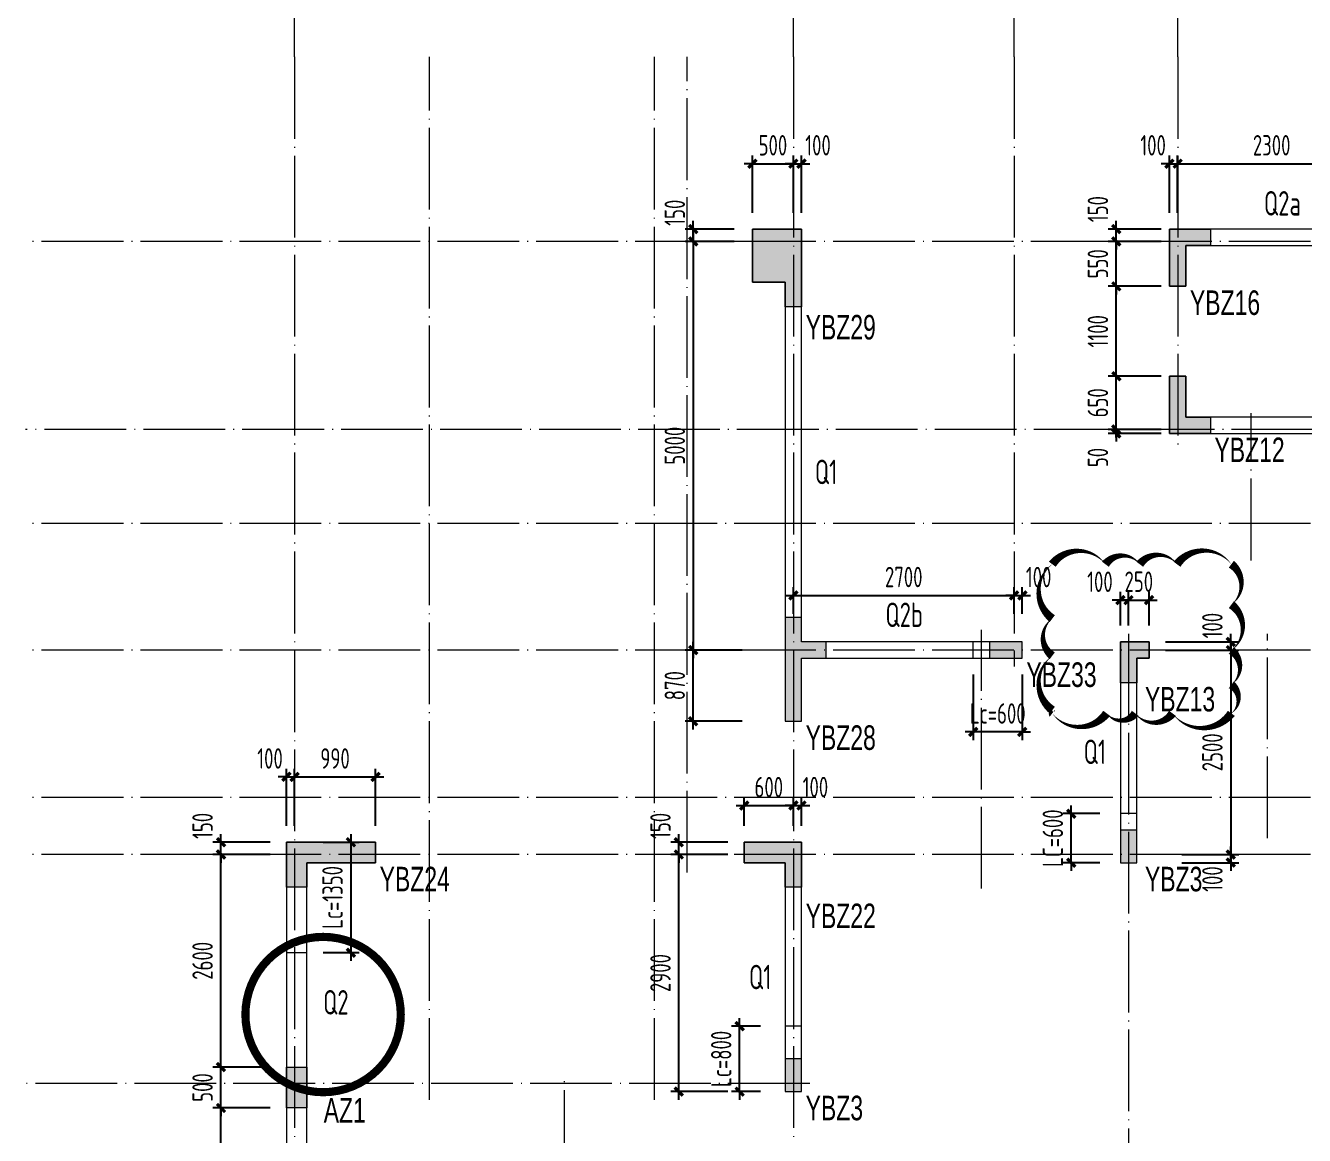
# Model space of a CAD drawing. Extents: x -129922 to 1190196, y -520662 to 139923.
# Drawn here: x 287206 to 302847, y -279904 to -266329 of the extents above; entities that cross this region are included whole.
import ezdxf
from ezdxf.enums import TextEntityAlignment as Align

# ---------------------------------------------------------------- set-up
doc = ezdxf.new("R2010")
doc.units = 0
doc.header["$LTSCALE"] = 1000
doc.header["$MEASUREMENT"] = 0
doc.linetypes.add('DOTE', pattern=[2.42, 2, -0.2, 0.02, -0.2])
for name, color, linetype, lineweight in [('A-标注-轴号', 3, 'Continuous', 15), ('A-轴线-塔楼', 1, 'DOTE', 9), ('A-轴线-隔墙', 41, 'DOTE', 9), ('S-基础-HATCH', 251, 'Continuous', 20), ('S-墙柱-COLU', 50, 'Continuous', 20), ('S-墙柱-DIM', 3, 'Continuous', 20), ('S-墙柱-Lc填充', 8, 'Continuous', 9), ('S-墙柱-WALL', 6, 'Continuous', 20), ('S-墙柱-编号', 4, 'Continuous', 20), ('S-通用-TEXT', 7, 'Continuous', 20)]:
    doc.layers.add(name, color=color, linetype=linetype, lineweight=lineweight)
doc.layers.add('S-活动层-非打印1', color=170, linetype='Continuous', lineweight=20, plot=False)
doc.layers.add('Tc', color=60, linetype='Continuous', plot=False)
doc.styles.add('BW_Dim', font='Bweng.shx', dxfattribs={"width": 0.7, "bigfont": 'hztxt.shx'})
doc.styles.add('TSSD_Dimension', font='tssdeng.shx', dxfattribs={"width": 0.7, "bigfont": 'HZTXT.SHX'})
doc.styles.add('TSSD_Rein', font='tssdeng.shx', dxfattribs={"width": 0.7, "bigfont": 'hztxt.shx'})
doc.dimstyles.new('TSSD_100_100', dxfattribs={"dimtxt": 250, "dimasz": 100, "dimexe": 100, "dimexo": 200, "dimgap": 100, "dimtad": 1, "dimdec": 0, "dimzin": 0, "dimdsep": 46, "dimtxsty": 'TSSD_Dimension', "dimblk": 'ARCHTICK', "dimcen": 0, "dimdle": 100, "dimclrt": 7, "dimadec": 0, "dimazin": 0, "dimtfac": 1, "dimtdec": 0, "dimtix": 1, "dimtmove": 2, "dimatfit": 0, "dimfxl": 0, "dimtolj": 1, "dimtzin": 0, "dimarcsym": 0})
doc.dimstyles.new('TSSD_100_100$0', dxfattribs={"dimtxt": 250, "dimasz": 100, "dimexe": 100, "dimexo": 250, "dimgap": 100, "dimtad": 1, "dimdec": 0, "dimzin": 0, "dimdsep": 46, "dimtxsty": 'TSSD_Dimension', "dimblk": 'ARCHTICK', "dimcen": 0, "dimdle": 100, "dimclrd": 3, "dimclre": 3, "dimclrt": 7, "dimadec": 0, "dimazin": 0, "dimtfac": 1, "dimtdec": 0, "dimtix": 1, "dimtmove": 2, "dimatfit": 0, "dimldrblk": 'ARCHTICK', "dimfxl": 0, "dimtolj": 1, "dimtzin": 0, "dimarcsym": 0})

# ---------------------------------------------------------------- blocks, each defined once
blk = doc.blocks.new('ZHOUWANG3')
at = {"layer": 'A-标注-轴号'}
for p, q in [((88652, 248942), (88652, 252942)), ((94752, 248942), (94752, 252942)), ((97452, 248942), (97452, 252942)), ((99452, 248942), (99452, 252942))]:
    blk.add_line(p, q, dxfattribs=at)
at = {"layer": 'A-轴线-塔楼', "linetype": 'DOTE', "ltscale": 0.5}
for p, q in [((88652, 248942), (88652, 226834)), ((94752, 248942), (94752, 226834)), ((97452, 248942), (97452, 241486)), ((99452, 248942), (99452, 244136)), ((139798, 246686), (85362, 246686)), ((102322, 244386), (85362, 244386)), ((139798, 243236), (85362, 243236)), ((98852, 241886), (98852, 226834)), ((139798, 241686), (85362, 241686)), ((139798, 239886), (85362, 239886)), ((139798, 239186), (85362, 239186))]:
    blk.add_line(p, q, dxfattribs=at)
at = {"layer": 'A-轴线-隔墙', "ltscale": 0.5}
for p, q in [((90302, 236186), (90302, 248942)), ((93052, 236186), (93052, 248942)), ((93452, 238966), (93452, 248942)), ((100352, 242784), (100352, 244586)), ((97052, 238770), (97052, 241936)), ((100552, 239386), (100552, 241886)), ((91952, 226834), (91952, 236486)), ((94952, 236386), (85362, 236386))]:
    blk.add_line(p, q, dxfattribs=at)
blk = doc.blocks.new('_ArchTick')
at = {"color": 0, "linetype": 'ByBlock', "const_width": 0.4}
blk.add_lwpolyline([(-0.5, -0.5), (0.5, 0.5)], dxfattribs=at)
blk = doc.blocks.new('*D1349')
at = {"layer": 'Defpoints', "color": 0}
for p in [(289596, -279568), (290396, -279568), (290396, -284068)]:
    blk.add_point(p, dxfattribs=at)
at = {"layer": 'S-墙柱-DIM', "color": 0, "lineweight": -2}
for p, q in [((289596, -284168), (289596, -279468)), ((290196, -279568), (289496, -279568)), ((290196, -284068), (289496, -284068))]:
    blk.add_line(p, q, dxfattribs=at)
at = {"layer": 'S-墙柱-DIM', "color": 0, "lineweight": -2, "xscale": 100, "yscale": 100, "zscale": 100}
for p, rotation in [((289596, -279568), 90), ((289596, -284068), 270)]:
    blk.add_blockref('_ArchTick', p, dxfattribs=dict(at, rotation=rotation))
at = {"layer": 'S-墙柱-DIM', "color": 7, "insert": (289371, -281818), "char_height": 250, "attachment_point": 5, "rotation": 90, "style": 'TSSD_Dimension'}
blk.add_mtext('\\A1;4500', dxfattribs=at)
blk = doc.blocks.new('*D1211')
at = {"layer": 'Defpoints', "color": 0}
for p in [(289596, -279068), (290396, -279068), (290396, -279568)]:
    blk.add_point(p, dxfattribs=at)
at = {"layer": 'S-墙柱-DIM', "color": 0, "lineweight": -2}
for p, q in [((289596, -279068), (289596, -278968)), ((290196, -279068), (289496, -279068)), ((289596, -279568), (289596, -279068)), ((290196, -279568), (289496, -279568)), ((289596, -279568), (289596, -279668))]:
    blk.add_line(p, q, dxfattribs=at)
at = {"layer": 'S-墙柱-DIM', "color": 0, "lineweight": -2, "xscale": 100, "yscale": 100, "zscale": 100}
for p, rotation in [((289596, -279068), 270), ((289596, -279568), 90)]:
    blk.add_blockref('_ArchTick', p, dxfattribs=dict(at, rotation=rotation))
at = {"layer": 'S-墙柱-DIM', "color": 7, "insert": (289371, -279318), "char_height": 250, "attachment_point": 5, "rotation": 90, "style": 'TSSD_Dimension'}
blk.add_mtext('\\A1;500', dxfattribs=at)
blk = doc.blocks.new('*D1361')
at = {"layer": 'Defpoints', "color": 0}
for p in [(300946, -273356), (300696, -273868), (300946, -273868)]:
    blk.add_point(p, dxfattribs=at)
at = {"layer": 'S-墙柱-DIM', "color": 0, "lineweight": -2}
for p, q in [((300696, -273356), (300596, -273356)), ((300696, -273668), (300696, -273256)), ((300696, -273356), (300946, -273356)), ((300946, -273668), (300946, -273256)), ((300946, -273356), (301046, -273356))]:
    blk.add_line(p, q, dxfattribs=at)
at = {"layer": 'S-墙柱-DIM', "color": 0, "lineweight": -2, "xscale": 100, "yscale": 100, "zscale": 100}
blk.add_blockref('_ArchTick', (300696, -273356), dxfattribs=at)
at = {"layer": 'S-墙柱-DIM', "color": 0, "lineweight": -2, "xscale": 100, "yscale": 100, "zscale": 100, "rotation": 180}
blk.add_blockref('_ArchTick', (300946, -273356), dxfattribs=at)
at = {"layer": 'S-墙柱-DIM', "color": 7, "insert": (300821, -273131), "char_height": 250, "attachment_point": 5, "style": 'TSSD_Dimension'}
blk.add_mtext('\\A1;250', dxfattribs=at)
blk = doc.blocks.new('*D1362')
at = {"layer": 'Defpoints', "color": 0}
for p in [(300696, -273356), (300596, -273868), (300696, -273868)]:
    blk.add_point(p, dxfattribs=at)
at = {"layer": 'S-墙柱-DIM', "color": 0, "lineweight": -2}
for p, q in [((300596, -273356), (300496, -273356)), ((300596, -273668), (300596, -273256)), ((300596, -273356), (300696, -273356)), ((300696, -273668), (300696, -273256)), ((300696, -273356), (300796, -273356))]:
    blk.add_line(p, q, dxfattribs=at)
at = {"layer": 'S-墙柱-DIM', "color": 0, "lineweight": -2, "xscale": 100, "yscale": 100, "zscale": 100}
blk.add_blockref('_ArchTick', (300596, -273356), dxfattribs=at)
at = {"layer": 'S-墙柱-DIM', "color": 0, "lineweight": -2, "xscale": 100, "yscale": 100, "zscale": 100, "rotation": 180}
blk.add_blockref('_ArchTick', (300696, -273356), dxfattribs=at)
at = {"layer": 'S-墙柱-DIM', "color": 7, "insert": (300346, -273131), "char_height": 250, "attachment_point": 5, "style": 'TSSD_Dimension'}
blk.add_mtext('\\A1;100', dxfattribs=at)
blk = doc.blocks.new('*D1363')
at = {"layer": 'Defpoints', "color": 0}
for p in [(300946, -273868), (300946, -273968), (301946, -273868)]:
    blk.add_point(p, dxfattribs=at)
at = {"layer": 'S-墙柱-DIM', "color": 0, "lineweight": -2}
for p, q in [((301946, -273868), (301946, -273768)), ((301146, -273868), (302046, -273868)), ((301146, -273968), (302046, -273968)), ((301946, -273968), (301946, -273868)), ((301946, -273968), (301946, -274068))]:
    blk.add_line(p, q, dxfattribs=at)
at = {"layer": 'S-墙柱-DIM', "color": 0, "lineweight": -2, "xscale": 100, "yscale": 100, "zscale": 100}
for p, rotation in [((301946, -273868), 270), ((301946, -273968), 90)]:
    blk.add_blockref('_ArchTick', p, dxfattribs=dict(at, rotation=rotation))
at = {"layer": 'S-墙柱-DIM', "color": 7, "insert": (301721, -273668), "char_height": 250, "attachment_point": 5, "rotation": 90, "style": 'TSSD_Dimension'}
blk.add_mtext('\\A1;100', dxfattribs=at)
blk = doc.blocks.new('*D1364')
at = {"layer": 'Defpoints', "color": 0}
for p in [(300946, -273968), (301146, -276468), (301946, -276468)]:
    blk.add_point(p, dxfattribs=at)
at = {"layer": 'S-墙柱-DIM', "color": 0, "lineweight": -2}
for p, q in [((301146, -273968), (302046, -273968)), ((301946, -273868), (301946, -276568)), ((301346, -276468), (302046, -276468))]:
    blk.add_line(p, q, dxfattribs=at)
at = {"layer": 'S-墙柱-DIM', "color": 0, "lineweight": -2, "xscale": 100, "yscale": 100, "zscale": 100}
for p, rotation in [((301946, -273968), 90), ((301946, -276468), 270)]:
    blk.add_blockref('_ArchTick', p, dxfattribs=dict(at, rotation=rotation))
at = {"layer": 'S-墙柱-DIM', "color": 7, "insert": (301721, -275218), "char_height": 250, "attachment_point": 5, "rotation": 90, "style": 'TSSD_Dimension'}
blk.add_mtext('\\A1;2500', dxfattribs=at)
blk = doc.blocks.new('*D1365')
at = {"layer": 'Defpoints', "color": 0}
for p in [(301146, -276468), (301946, -276468), (301146, -276568)]:
    blk.add_point(p, dxfattribs=at)
at = {"layer": 'S-墙柱-DIM', "color": 0, "lineweight": -2}
for p, q in [((301946, -276468), (301946, -276368)), ((301346, -276468), (302046, -276468)), ((301946, -276568), (301946, -276468)), ((301346, -276568), (302046, -276568)), ((301946, -276568), (301946, -276668))]:
    blk.add_line(p, q, dxfattribs=at)
at = {"layer": 'S-墙柱-DIM', "color": 0, "lineweight": -2, "xscale": 100, "yscale": 100, "zscale": 100}
for p, rotation in [((301946, -276468), 270), ((301946, -276568), 90)]:
    blk.add_blockref('_ArchTick', p, dxfattribs=dict(at, rotation=rotation))
at = {"layer": 'S-墙柱-DIM', "color": 7, "insert": (301721, -276768), "char_height": 250, "attachment_point": 5, "rotation": 90, "style": 'TSSD_Dimension'}
blk.add_mtext('\\A1;100', dxfattribs=at)
blk = doc.blocks.new('*D1370')
at = {"layer": 'Defpoints', "color": 0}
for p in [(299296, -273299), (296596, -273722), (299296, -273722)]:
    blk.add_point(p, dxfattribs=at)
at = {"layer": 'S-墙柱-DIM', "color": 0, "lineweight": -2}
for p, q in [((296596, -273522), (296596, -273199)), ((299296, -273522), (299296, -273199)), ((296496, -273299), (299396, -273299))]:
    blk.add_line(p, q, dxfattribs=at)
at = {"layer": 'S-墙柱-DIM', "color": 0, "lineweight": -2, "xscale": 100, "yscale": 100, "zscale": 100, "rotation": 180}
blk.add_blockref('_ArchTick', (296596, -273299), dxfattribs=at)
at = {"layer": 'S-墙柱-DIM', "color": 0, "lineweight": -2, "xscale": 100, "yscale": 100, "zscale": 100}
blk.add_blockref('_ArchTick', (299296, -273299), dxfattribs=at)
at = {"layer": 'S-墙柱-DIM', "color": 7, "insert": (297946, -273074), "char_height": 250, "attachment_point": 5, "style": 'TSSD_Dimension'}
blk.add_mtext('\\A1;2700', dxfattribs=at)
blk = doc.blocks.new('*D1371')
at = {"layer": 'Defpoints', "color": 0}
for p in [(299396, -273299), (299296, -273722), (299396, -273722)]:
    blk.add_point(p, dxfattribs=at)
at = {"layer": 'S-墙柱-DIM', "color": 0, "lineweight": -2}
for p, q in [((299296, -273522), (299296, -273199)), ((299396, -273522), (299396, -273199)), ((299296, -273299), (299196, -273299)), ((299296, -273299), (299396, -273299)), ((299396, -273299), (299496, -273299))]:
    blk.add_line(p, q, dxfattribs=at)
at = {"layer": 'S-墙柱-DIM', "color": 0, "lineweight": -2, "xscale": 100, "yscale": 100, "zscale": 100}
blk.add_blockref('_ArchTick', (299296, -273299), dxfattribs=at)
at = {"layer": 'S-墙柱-DIM', "color": 0, "lineweight": -2, "xscale": 100, "yscale": 100, "zscale": 100, "rotation": 180}
blk.add_blockref('_ArchTick', (299396, -273299), dxfattribs=at)
at = {"layer": 'S-墙柱-DIM', "color": 7, "insert": (299596, -273074), "char_height": 250, "attachment_point": 5, "style": 'TSSD_Dimension'}
blk.add_mtext('\\A1;100', dxfattribs=at)
blk = doc.blocks.new('*D1372')
at = {"layer": 'Defpoints', "color": 0}
for p in [(296696, -268018), (296596, -268818), (296696, -268818)]:
    blk.add_point(p, dxfattribs=at)
at = {"layer": 'S-墙柱-DIM', "color": 0, "lineweight": -2}
for p, q in [((296596, -268618), (296596, -267918)), ((296696, -268618), (296696, -267918)), ((296596, -268018), (296496, -268018)), ((296596, -268018), (296696, -268018)), ((296696, -268018), (296796, -268018))]:
    blk.add_line(p, q, dxfattribs=at)
at = {"layer": 'S-墙柱-DIM', "color": 0, "lineweight": -2, "xscale": 100, "yscale": 100, "zscale": 100}
blk.add_blockref('_ArchTick', (296596, -268018), dxfattribs=at)
at = {"layer": 'S-墙柱-DIM', "color": 0, "lineweight": -2, "xscale": 100, "yscale": 100, "zscale": 100, "rotation": 180}
blk.add_blockref('_ArchTick', (296696, -268018), dxfattribs=at)
at = {"layer": 'S-墙柱-DIM', "color": 7, "insert": (296898, -267793), "char_height": 250, "attachment_point": 5, "style": 'TSSD_Dimension'}
blk.add_mtext('\\A1;100', dxfattribs=at)
blk = doc.blocks.new('*D1373')
at = {"layer": 'Defpoints', "color": 0}
for p in [(296596, -268018), (296096, -268818), (296596, -268818)]:
    blk.add_point(p, dxfattribs=at)
at = {"layer": 'S-墙柱-DIM', "color": 0, "lineweight": -2}
for p, q in [((296096, -268618), (296096, -267918)), ((296596, -268618), (296596, -267918)), ((296096, -268018), (295996, -268018)), ((296096, -268018), (296596, -268018)), ((296596, -268018), (296696, -268018))]:
    blk.add_line(p, q, dxfattribs=at)
at = {"layer": 'S-墙柱-DIM', "color": 0, "lineweight": -2, "xscale": 100, "yscale": 100, "zscale": 100}
blk.add_blockref('_ArchTick', (296096, -268018), dxfattribs=at)
at = {"layer": 'S-墙柱-DIM', "color": 0, "lineweight": -2, "xscale": 100, "yscale": 100, "zscale": 100, "rotation": 180}
blk.add_blockref('_ArchTick', (296596, -268018), dxfattribs=at)
at = {"layer": 'S-墙柱-DIM', "color": 7, "insert": (296346, -267793), "char_height": 250, "attachment_point": 5, "style": 'TSSD_Dimension'}
blk.add_mtext('\\A1;500', dxfattribs=at)
blk = doc.blocks.new('*D1374')
at = {"layer": 'Defpoints', "color": 0}
for p in [(295371, -268818), (296071, -268818), (296071, -268968)]:
    blk.add_point(p, dxfattribs=at)
at = {"layer": 'S-墙柱-DIM', "color": 0, "lineweight": -2}
for p, q in [((295871, -268818), (295271, -268818)), ((295371, -268818), (295371, -268718)), ((295371, -268968), (295371, -268818)), ((295871, -268968), (295271, -268968)), ((295371, -268968), (295371, -269068))]:
    blk.add_line(p, q, dxfattribs=at)
at = {"layer": 'S-墙柱-DIM', "color": 0, "lineweight": -2, "xscale": 100, "yscale": 100, "zscale": 100}
for p, rotation in [((295371, -268818), 270), ((295371, -268968), 90)]:
    blk.add_blockref('_ArchTick', p, dxfattribs=dict(at, rotation=rotation))
at = {"layer": 'S-墙柱-DIM', "color": 7, "insert": (295146, -268618), "char_height": 250, "attachment_point": 5, "rotation": 90, "style": 'TSSD_Dimension'}
blk.add_mtext('\\A1;150', dxfattribs=at)
blk = doc.blocks.new('*D1375')
at = {"layer": 'Defpoints', "color": 0}
for p in [(295686, -268968), (295371, -273968), (295686, -273968)]:
    blk.add_point(p, dxfattribs=at)
at = {"layer": 'S-墙柱-DIM', "color": 0, "lineweight": -2}
for p, q in [((295486, -268968), (295271, -268968)), ((295371, -268868), (295371, -274068)), ((295486, -273968), (295271, -273968))]:
    blk.add_line(p, q, dxfattribs=at)
at = {"layer": 'S-墙柱-DIM', "color": 0, "lineweight": -2, "xscale": 100, "yscale": 100, "zscale": 100}
for p, rotation in [((295371, -268968), 90), ((295371, -273968), 270)]:
    blk.add_blockref('_ArchTick', p, dxfattribs=dict(at, rotation=rotation))
at = {"layer": 'S-墙柱-DIM', "color": 7, "insert": (295146, -271468), "char_height": 250, "attachment_point": 5, "rotation": 90, "style": 'TSSD_Dimension'}
blk.add_mtext('\\A1;5000', dxfattribs=at)
blk = doc.blocks.new('*D1376')
at = {"layer": 'Defpoints', "color": 0}
for p in [(295371, -273968), (296171, -273968), (296171, -274838)]:
    blk.add_point(p, dxfattribs=at)
at = {"layer": 'S-墙柱-DIM', "color": 0, "lineweight": -2}
for p, q in [((295971, -273968), (295271, -273968)), ((295371, -274938), (295371, -273868)), ((295971, -274838), (295271, -274838))]:
    blk.add_line(p, q, dxfattribs=at)
at = {"layer": 'S-墙柱-DIM', "color": 0, "lineweight": -2, "xscale": 100, "yscale": 100, "zscale": 100}
for p, rotation in [((295371, -273968), 90), ((295371, -274838), 270)]:
    blk.add_blockref('_ArchTick', p, dxfattribs=dict(at, rotation=rotation))
at = {"layer": 'S-墙柱-DIM', "color": 7, "insert": (295146, -274403), "char_height": 250, "attachment_point": 5, "rotation": 90, "style": 'TSSD_Dimension'}
blk.add_mtext('\\A1;870', dxfattribs=at)
blk = doc.blocks.new('*D1377')
at = {"layer": 'Defpoints', "color": 0}
for p in [(296696, -275868), (296596, -276318), (296696, -276318)]:
    blk.add_point(p, dxfattribs=at)
at = {"layer": 'S-墙柱-DIM', "color": 0, "lineweight": -2}
for p, q in [((296596, -275868), (296496, -275868)), ((296596, -276118), (296596, -275768)), ((296596, -275868), (296696, -275868)), ((296696, -276118), (296696, -275768)), ((296696, -275868), (296796, -275868))]:
    blk.add_line(p, q, dxfattribs=at)
at = {"layer": 'S-墙柱-DIM', "color": 0, "lineweight": -2, "xscale": 100, "yscale": 100, "zscale": 100}
blk.add_blockref('_ArchTick', (296596, -275868), dxfattribs=at)
at = {"layer": 'S-墙柱-DIM', "color": 0, "lineweight": -2, "xscale": 100, "yscale": 100, "zscale": 100, "rotation": 180}
blk.add_blockref('_ArchTick', (296696, -275868), dxfattribs=at)
at = {"layer": 'S-墙柱-DIM', "color": 7, "insert": (296866, -275643), "char_height": 250, "attachment_point": 5, "style": 'TSSD_Dimension'}
blk.add_mtext('\\A1;100', dxfattribs=at)
blk = doc.blocks.new('*D1378')
at = {"layer": 'Defpoints', "color": 0}
for p in [(296596, -275868), (295996, -276318), (296596, -276318)]:
    blk.add_point(p, dxfattribs=at)
at = {"layer": 'S-墙柱-DIM', "color": 0, "lineweight": -2}
for p, q in [((295896, -275868), (296696, -275868)), ((295996, -276118), (295996, -275768)), ((296596, -276118), (296596, -275768))]:
    blk.add_line(p, q, dxfattribs=at)
at = {"layer": 'S-墙柱-DIM', "color": 0, "lineweight": -2, "xscale": 100, "yscale": 100, "zscale": 100, "rotation": 180}
blk.add_blockref('_ArchTick', (295996, -275868), dxfattribs=at)
at = {"layer": 'S-墙柱-DIM', "color": 0, "lineweight": -2, "xscale": 100, "yscale": 100, "zscale": 100}
blk.add_blockref('_ArchTick', (296596, -275868), dxfattribs=at)
at = {"layer": 'S-墙柱-DIM', "color": 7, "insert": (296296, -275643), "char_height": 250, "attachment_point": 5, "style": 'TSSD_Dimension'}
blk.add_mtext('\\A1;600', dxfattribs=at)
blk = doc.blocks.new('*D1379')
at = {"layer": 'Defpoints', "color": 0}
for p in [(295196, -276318), (295996, -276318), (295996, -276468)]:
    blk.add_point(p, dxfattribs=at)
at = {"layer": 'S-墙柱-DIM', "color": 0, "lineweight": -2}
for p, q in [((295796, -276318), (295096, -276318)), ((295196, -276318), (295196, -276218)), ((295196, -276468), (295196, -276318)), ((295796, -276468), (295096, -276468)), ((295196, -276468), (295196, -276568))]:
    blk.add_line(p, q, dxfattribs=at)
at = {"layer": 'S-墙柱-DIM', "color": 0, "lineweight": -2, "xscale": 100, "yscale": 100, "zscale": 100}
for p, rotation in [((295196, -276318), 270), ((295196, -276468), 90)]:
    blk.add_blockref('_ArchTick', p, dxfattribs=dict(at, rotation=rotation))
at = {"layer": 'S-墙柱-DIM', "color": 7, "insert": (294971, -276118), "char_height": 250, "attachment_point": 5, "rotation": 90, "style": 'TSSD_Dimension'}
blk.add_mtext('\\A1;150', dxfattribs=at)
blk = doc.blocks.new('*D1380')
at = {"layer": 'Defpoints', "color": 0}
for p in [(295196, -276468), (295996, -276468), (295996, -279368)]:
    blk.add_point(p, dxfattribs=at)
at = {"layer": 'S-墙柱-DIM', "color": 0, "lineweight": -2}
for p, q in [((295196, -279468), (295196, -276368)), ((295796, -276468), (295096, -276468)), ((295796, -279368), (295096, -279368))]:
    blk.add_line(p, q, dxfattribs=at)
at = {"layer": 'S-墙柱-DIM', "color": 0, "lineweight": -2, "xscale": 100, "yscale": 100, "zscale": 100}
for p, rotation in [((295196, -276468), 90), ((295196, -279368), 270)]:
    blk.add_blockref('_ArchTick', p, dxfattribs=dict(at, rotation=rotation))
at = {"layer": 'S-墙柱-DIM', "color": 7, "insert": (294971, -277918), "char_height": 250, "attachment_point": 5, "rotation": 90, "style": 'TSSD_Dimension'}
blk.add_mtext('\\A1;2900', dxfattribs=at)
blk = doc.blocks.new('*D1387')
at = {"layer": 'Defpoints', "color": 0}
for p in [(291486, -275518), (290496, -276318), (291486, -276318)]:
    blk.add_point(p, dxfattribs=at)
at = {"layer": 'S-墙柱-DIM', "color": 0, "lineweight": -2}
for p, q in [((290496, -276118), (290496, -275418)), ((291486, -276118), (291486, -275418)), ((290396, -275518), (291586, -275518))]:
    blk.add_line(p, q, dxfattribs=at)
at = {"layer": 'S-墙柱-DIM', "color": 0, "lineweight": -2, "xscale": 100, "yscale": 100, "zscale": 100, "rotation": 180}
blk.add_blockref('_ArchTick', (290496, -275518), dxfattribs=at)
at = {"layer": 'S-墙柱-DIM', "color": 0, "lineweight": -2, "xscale": 100, "yscale": 100, "zscale": 100}
blk.add_blockref('_ArchTick', (291486, -275518), dxfattribs=at)
at = {"layer": 'S-墙柱-DIM', "color": 7, "insert": (290991, -275293), "char_height": 250, "attachment_point": 5, "style": 'TSSD_Dimension'}
blk.add_mtext('\\A1;990', dxfattribs=at)
blk = doc.blocks.new('*D1388')
at = {"layer": 'Defpoints', "color": 0}
for p in [(290496, -275518), (290396, -276318), (290496, -276318)]:
    blk.add_point(p, dxfattribs=at)
at = {"layer": 'S-墙柱-DIM', "color": 0, "lineweight": -2}
for p, q in [((290396, -276118), (290396, -275418)), ((290496, -276118), (290496, -275418)), ((290396, -275518), (290296, -275518)), ((290396, -275518), (290496, -275518)), ((290496, -275518), (290596, -275518))]:
    blk.add_line(p, q, dxfattribs=at)
at = {"layer": 'S-墙柱-DIM', "color": 0, "lineweight": -2, "xscale": 100, "yscale": 100, "zscale": 100}
blk.add_blockref('_ArchTick', (290396, -275518), dxfattribs=at)
at = {"layer": 'S-墙柱-DIM', "color": 0, "lineweight": -2, "xscale": 100, "yscale": 100, "zscale": 100, "rotation": 180}
blk.add_blockref('_ArchTick', (290496, -275518), dxfattribs=at)
at = {"layer": 'S-墙柱-DIM', "color": 7, "insert": (290196, -275293), "char_height": 250, "attachment_point": 5, "style": 'TSSD_Dimension'}
blk.add_mtext('\\A1;100', dxfattribs=at)
blk = doc.blocks.new('*D1389')
at = {"layer": 'Defpoints', "color": 0}
for p in [(289596, -276318), (290396, -276318), (290396, -276468)]:
    blk.add_point(p, dxfattribs=at)
at = {"layer": 'S-墙柱-DIM', "color": 0, "lineweight": -2}
for p, q in [((290196, -276318), (289496, -276318)), ((289596, -276318), (289596, -276218)), ((289596, -276468), (289596, -276318)), ((290196, -276468), (289496, -276468)), ((289596, -276468), (289596, -276568))]:
    blk.add_line(p, q, dxfattribs=at)
at = {"layer": 'S-墙柱-DIM', "color": 0, "lineweight": -2, "xscale": 100, "yscale": 100, "zscale": 100}
for p, rotation in [((289596, -276318), 270), ((289596, -276468), 90)]:
    blk.add_blockref('_ArchTick', p, dxfattribs=dict(at, rotation=rotation))
at = {"layer": 'S-墙柱-DIM', "color": 7, "insert": (289371, -276118), "char_height": 250, "attachment_point": 5, "rotation": 90, "style": 'TSSD_Dimension'}
blk.add_mtext('\\A1;150', dxfattribs=at)
blk = doc.blocks.new('*D1390')
at = {"layer": 'Defpoints', "color": 0}
for p in [(289596, -276468), (290396, -276468), (290396, -279068)]:
    blk.add_point(p, dxfattribs=at)
at = {"layer": 'S-墙柱-DIM', "color": 0, "lineweight": -2}
for p, q in [((289596, -279168), (289596, -276368)), ((290196, -276468), (289496, -276468)), ((290196, -279068), (289496, -279068))]:
    blk.add_line(p, q, dxfattribs=at)
at = {"layer": 'S-墙柱-DIM', "color": 0, "lineweight": -2, "xscale": 100, "yscale": 100, "zscale": 100}
for p, rotation in [((289596, -276468), 90), ((289596, -279068), 270)]:
    blk.add_blockref('_ArchTick', p, dxfattribs=dict(at, rotation=rotation))
at = {"layer": 'S-墙柱-DIM', "color": 7, "insert": (289371, -277768), "char_height": 250, "attachment_point": 5, "rotation": 90, "style": 'TSSD_Dimension'}
blk.add_mtext('\\A1;2600', dxfattribs=at)
blk = doc.blocks.new('*D1393')
at = {"layer": 'Defpoints', "color": 0}
for p in [(299995, -275968), (300546, -275968), (300546, -276568)]:
    blk.add_point(p, dxfattribs=at)
at = {"layer": 'S-墙柱-DIM', "color": 0, "lineweight": -2}
for p, q in [((299995, -275968), (299995, -275868)), ((300346, -275968), (299895, -275968)), ((299995, -276568), (299995, -275968)), ((300346, -276568), (299895, -276568)), ((299995, -276568), (299995, -276668))]:
    blk.add_line(p, q, dxfattribs=at)
at = {"layer": 'S-墙柱-DIM', "color": 0, "lineweight": -2, "xscale": 100, "yscale": 100, "zscale": 100}
for p, rotation in [((299995, -275968), 270), ((299995, -276568), 90)]:
    blk.add_blockref('_ArchTick', p, dxfattribs=dict(at, rotation=rotation))
at = {"layer": 'S-墙柱-DIM', "color": 7, "insert": (299770, -276268), "char_height": 250, "attachment_point": 5, "rotation": 90, "style": 'TSSD_Dimension'}
blk.add_mtext('\\A1;LC=600', dxfattribs=at)
blk = doc.blocks.new('*D1394')
at = {"layer": 'Defpoints', "color": 0}
for p in [(298796, -274068), (299396, -274068), (298796, -274968)]:
    blk.add_point(p, dxfattribs=at)
at = {"layer": 'S-墙柱-DIM', "color": 0, "lineweight": -2}
for p, q in [((298796, -274268), (298796, -275068)), ((299396, -274268), (299396, -275068)), ((298796, -274968), (298696, -274968)), ((299396, -274968), (298796, -274968)), ((299396, -274968), (299496, -274968))]:
    blk.add_line(p, q, dxfattribs=at)
at = {"layer": 'S-墙柱-DIM', "color": 0, "lineweight": -2, "xscale": 100, "yscale": 100, "zscale": 100}
blk.add_blockref('_ArchTick', (298796, -274968), dxfattribs=at)
at = {"layer": 'S-墙柱-DIM', "color": 0, "lineweight": -2, "xscale": 100, "yscale": 100, "zscale": 100, "rotation": 180}
blk.add_blockref('_ArchTick', (299396, -274968), dxfattribs=at)
at = {"layer": 'S-墙柱-DIM', "color": 7, "insert": (299096, -274743), "char_height": 250, "attachment_point": 5, "style": 'TSSD_Dimension'}
blk.add_mtext('\\A1;Lc=600', dxfattribs=at)
blk = doc.blocks.new('*D1396')
at = {"layer": 'Defpoints', "color": 0}
for p in [(295939, -278568), (296396, -278568), (296396, -279368)]:
    blk.add_point(p, dxfattribs=at)
at = {"layer": 'S-墙柱-DIM', "color": 0, "lineweight": -2}
for p, q in [((295939, -278568), (295939, -278468)), ((296196, -278568), (295839, -278568)), ((295939, -279368), (295939, -278568)), ((296196, -279368), (295839, -279368)), ((295939, -279368), (295939, -279468))]:
    blk.add_line(p, q, dxfattribs=at)
at = {"layer": 'S-墙柱-DIM', "color": 0, "lineweight": -2, "xscale": 100, "yscale": 100, "zscale": 100}
for p, rotation in [((295939, -278568), 270), ((295939, -279368), 90)]:
    blk.add_blockref('_ArchTick', p, dxfattribs=dict(at, rotation=rotation))
at = {"layer": 'S-墙柱-DIM', "color": 7, "insert": (295714, -278968), "char_height": 250, "attachment_point": 5, "rotation": 90, "style": 'TSSD_Dimension'}
blk.add_mtext('\\A1;Lc=800', dxfattribs=at)
blk = doc.blocks.new('*D1397')
at = {"layer": 'Defpoints', "color": 0}
for p in [(290646, -276318), (290646, -277668), (291185, -277668)]:
    blk.add_point(p, dxfattribs=at)
at = {"layer": 'S-墙柱-DIM', "color": 0, "lineweight": -2}
for p, q in [((290846, -276318), (291285, -276318)), ((291185, -276218), (291185, -277768)), ((290846, -277668), (291285, -277668))]:
    blk.add_line(p, q, dxfattribs=at)
at = {"layer": 'S-墙柱-DIM', "color": 0, "lineweight": -2, "xscale": 100, "yscale": 100, "zscale": 100}
for p, rotation in [((291185, -276318), 90), ((291185, -277668), 270)]:
    blk.add_blockref('_ArchTick', p, dxfattribs=dict(at, rotation=rotation))
at = {"layer": 'S-墙柱-DIM', "color": 7, "insert": (290960, -276993), "char_height": 250, "attachment_point": 5, "rotation": 90, "style": 'TSSD_Dimension'}
blk.add_mtext('\\A1;Lc=1350', dxfattribs=at)
blk = doc.blocks.new('*D1410')
at = {"layer": 'Defpoints', "color": 0}
for p in [(300546, -268818), (301196, -268818), (301196, -268968)]:
    blk.add_point(p, dxfattribs=at)
at = {"layer": 'S-墙柱-DIM', "color": 0, "lineweight": -2}
for p, q in [((301096, -268818), (300446, -268818)), ((300546, -268818), (300546, -268718)), ((300546, -268968), (300546, -268818)), ((301096, -268968), (300446, -268968)), ((300546, -268968), (300546, -269068))]:
    blk.add_line(p, q, dxfattribs=at)
at = {"layer": 'S-墙柱-DIM', "color": 0, "lineweight": -2, "xscale": 100, "yscale": 100, "zscale": 100}
for p, rotation in [((300546, -268818), 270), ((300546, -268968), 90)]:
    blk.add_blockref('_ArchTick', p, dxfattribs=dict(at, rotation=rotation))
at = {"layer": 'S-墙柱-DIM', "color": 7, "insert": (300321, -268574), "char_height": 250, "attachment_point": 5, "rotation": 90, "style": 'TSSD_Dimension'}
blk.add_mtext('\\A1;150', dxfattribs=at)
blk = doc.blocks.new('*D1411')
at = {"layer": 'Defpoints', "color": 0}
for p in [(300546, -268968), (301196, -268968), (301196, -269518)]:
    blk.add_point(p, dxfattribs=at)
at = {"layer": 'S-墙柱-DIM', "color": 0, "lineweight": -2}
for p, q in [((301096, -268968), (300446, -268968)), ((300546, -268968), (300546, -268868)), ((300546, -269518), (300546, -268968)), ((301096, -269518), (300446, -269518)), ((300546, -269518), (300546, -269618))]:
    blk.add_line(p, q, dxfattribs=at)
at = {"layer": 'S-墙柱-DIM', "color": 0, "lineweight": -2, "xscale": 100, "yscale": 100, "zscale": 100}
for p, rotation in [((300546, -268968), 270), ((300546, -269518), 90)]:
    blk.add_blockref('_ArchTick', p, dxfattribs=dict(at, rotation=rotation))
at = {"layer": 'S-墙柱-DIM', "color": 7, "insert": (300321, -269243), "char_height": 250, "attachment_point": 5, "rotation": 90, "style": 'TSSD_Dimension'}
blk.add_mtext('\\A1;550', dxfattribs=at)
blk = doc.blocks.new('*D1412')
at = {"layer": 'Defpoints', "color": 0}
for p in [(300546, -269518), (301196, -269518), (301196, -270618)]:
    blk.add_point(p, dxfattribs=at)
at = {"layer": 'S-墙柱-DIM', "color": 0, "lineweight": -2}
for p, q in [((300546, -270718), (300546, -269418)), ((301096, -269518), (300446, -269518)), ((301096, -270618), (300446, -270618))]:
    blk.add_line(p, q, dxfattribs=at)
at = {"layer": 'S-墙柱-DIM', "color": 0, "lineweight": -2, "xscale": 100, "yscale": 100, "zscale": 100}
for p, rotation in [((300546, -269518), 90), ((300546, -270618), 270)]:
    blk.add_blockref('_ArchTick', p, dxfattribs=dict(at, rotation=rotation))
at = {"layer": 'S-墙柱-DIM', "color": 7, "insert": (300321, -270068), "char_height": 250, "attachment_point": 5, "rotation": 90, "style": 'TSSD_Dimension'}
blk.add_mtext('\\A1;1100', dxfattribs=at)
blk = doc.blocks.new('*D1413')
at = {"layer": 'Defpoints', "color": 0}
for p in [(300546, -270618), (301196, -270618), (301196, -271268)]:
    blk.add_point(p, dxfattribs=at)
at = {"layer": 'S-墙柱-DIM', "color": 0, "lineweight": -2}
for p, q in [((300546, -271368), (300546, -270518)), ((301096, -270618), (300446, -270618)), ((301096, -271268), (300446, -271268))]:
    blk.add_line(p, q, dxfattribs=at)
at = {"layer": 'S-墙柱-DIM', "color": 0, "lineweight": -2, "xscale": 100, "yscale": 100, "zscale": 100}
for p, rotation in [((300546, -270618), 90), ((300546, -271268), 270)]:
    blk.add_blockref('_ArchTick', p, dxfattribs=dict(at, rotation=rotation))
at = {"layer": 'S-墙柱-DIM', "color": 7, "insert": (300321, -270943), "char_height": 250, "attachment_point": 5, "rotation": 90, "style": 'TSSD_Dimension'}
blk.add_mtext('\\A1;650', dxfattribs=at)
blk = doc.blocks.new('*D1414')
at = {"layer": 'Defpoints', "color": 0}
for p in [(300546, -271268), (301196, -271268), (301196, -271318)]:
    blk.add_point(p, dxfattribs=at)
at = {"layer": 'S-墙柱-DIM', "color": 0, "lineweight": -2}
for p, q in [((300546, -271268), (300546, -271168)), ((301096, -271268), (300446, -271268)), ((301096, -271318), (300446, -271318)), ((300546, -271318), (300546, -271268)), ((300546, -271318), (300546, -271418))]:
    blk.add_line(p, q, dxfattribs=at)
at = {"layer": 'S-墙柱-DIM', "color": 0, "lineweight": -2, "xscale": 100, "yscale": 100, "zscale": 100}
for p, rotation in [((300546, -271268), 270), ((300546, -271318), 90)]:
    blk.add_blockref('_ArchTick', p, dxfattribs=dict(at, rotation=rotation))
at = {"layer": 'S-墙柱-DIM', "color": 7, "insert": (300321, -271612), "char_height": 250, "attachment_point": 5, "rotation": 90, "style": 'TSSD_Dimension'}
blk.add_mtext('\\A1;50', dxfattribs=at)
blk = doc.blocks.new('*D1417')
at = {"layer": 'Defpoints', "color": 0}
for p in [(303596, -268018), (301296, -268818), (303596, -268818)]:
    blk.add_point(p, dxfattribs=at)
at = {"layer": 'S-墙柱-DIM', "color": 0, "lineweight": -2}
for p, q in [((301296, -268618), (301296, -267918)), ((303596, -268618), (303596, -267918)), ((301196, -268018), (303696, -268018))]:
    blk.add_line(p, q, dxfattribs=at)
at = {"layer": 'S-墙柱-DIM', "color": 0, "lineweight": -2, "xscale": 100, "yscale": 100, "zscale": 100, "rotation": 180}
blk.add_blockref('_ArchTick', (301296, -268018), dxfattribs=at)
at = {"layer": 'S-墙柱-DIM', "color": 0, "lineweight": -2, "xscale": 100, "yscale": 100, "zscale": 100}
blk.add_blockref('_ArchTick', (303596, -268018), dxfattribs=at)
at = {"layer": 'S-墙柱-DIM', "color": 7, "insert": (302446, -267793), "char_height": 250, "attachment_point": 5, "style": 'TSSD_Dimension'}
blk.add_mtext('\\A1;2300', dxfattribs=at)
blk = doc.blocks.new('*D1418')
at = {"layer": 'Defpoints', "color": 0}
for p in [(301296, -268018), (301196, -268818), (301296, -268818)]:
    blk.add_point(p, dxfattribs=at)
at = {"layer": 'S-墙柱-DIM', "color": 0, "lineweight": -2}
for p, q in [((301196, -268618), (301196, -267918)), ((301296, -268618), (301296, -267918)), ((301196, -268018), (301096, -268018)), ((301196, -268018), (301296, -268018)), ((301296, -268018), (301396, -268018))]:
    blk.add_line(p, q, dxfattribs=at)
at = {"layer": 'S-墙柱-DIM', "color": 0, "lineweight": -2, "xscale": 100, "yscale": 100, "zscale": 100}
blk.add_blockref('_ArchTick', (301196, -268018), dxfattribs=at)
at = {"layer": 'S-墙柱-DIM', "color": 0, "lineweight": -2, "xscale": 100, "yscale": 100, "zscale": 100, "rotation": 180}
blk.add_blockref('_ArchTick', (301296, -268018), dxfattribs=at)
at = {"layer": 'S-墙柱-DIM', "color": 7, "insert": (300996, -267793), "char_height": 250, "attachment_point": 5, "style": 'TSSD_Dimension'}
blk.add_mtext('\\A1;100', dxfattribs=at)

msp = doc.modelspace()

# ---------------------------------------------------------------- hatches: boundary and pattern name
at = {"layer": 'S-基础-HATCH'}
for points in [[(296496.4, -269468.2), (296096.4, -269468.2), (296096.4, -268818.2), (296696.4, -268818.2), (296696.4, -269768.2), (296496.4, -269768.2)], [(301396.4, -269018.2), (301396.4, -269518.2), (301196.4, -269518.2), (301196.4, -268818.2), (301696.4, -268818.2), (301696.4, -269018.2)], [(301396.4, -271118.2), (301696.4, -271118.2), (301696.4, -271318.2), (301196.4, -271318.2), (301196.4, -270618.2), (301396.4, -270618.2)], [(296496.4, -274838.2), (296696.4, -274838.2), (296696.4, -274068.2), (296996.4, -274068.2), (296996.4, -273868.2), (296696.4, -273868.2), (296696.4, -273568.2), (296496.4, -273568.2)], [(298996.4, -274068.2), (299396.4, -274068.2), (299396.4, -273868.2), (299296.4, -273868.2), (299146.4, -273868.2), (298996.4, -273868.2)], [(300796.4, -274068.2), (300796.4, -274368.2), (300596.4, -274368.2), (300596.4, -273868.2), (300946.4, -273868.2), (300946.4, -274068.2)], [(300596.4, -276168.2), (300596.4, -276568.2), (300796.4, -276568.2), (300796.4, -276168.2)], [(290646.4, -276568.2), (290646.4, -276868.2), (290396.4, -276868.2), (290396.4, -276318.2), (291486.4, -276318.2), (291486.4, -276568.2)], [(296496.4, -276568.2), (295996.4, -276568.2), (295996.4, -276318.2), (296696.4, -276318.2), (296696.4, -276868.2), (296496.4, -276868.2)], [(296496.4, -279368.2), (296696.4, -279368.2), (296696.4, -278968.2), (296496.4, -278968.2)]]:
    msp.add_hatch(color=256, dxfattribs=at).paths.add_polyline_path(points)
h = msp.add_hatch(color=256, dxfattribs=at)
h.dxf.hatch_style = 1
h.paths.add_polyline_path([(290646.4, -279068.2), (290396.4, -279068.2), (290396.4, -279568.2), (290646.4, -279568.2)])

# ---------------------------------------------------------------- linework, layer by layer
at = {"layer": 'S-墙柱-COLU'}
for points in [[(296496.4, -269468.2), (296096.4, -269468.2), (296096.4, -268818.2), (296696.4, -268818.2), (296696.4, -269768.2), (296496.4, -269768.2)], [(301396.4, -269018.2), (301396.4, -269518.2), (301196.4, -269518.2), (301196.4, -268818.2), (301696.4, -268818.2), (301696.4, -269018.2)], [(301396.4, -271118.2), (301696.4, -271118.2), (301696.4, -271318.2), (301196.4, -271318.2), (301196.4, -270618.2), (301396.4, -270618.2)], [(296496.4, -274838.2), (296696.4, -274838.2), (296696.4, -274068.2), (296996.4, -274068.2), (296996.4, -273868.2), (296696.4, -273868.2), (296696.4, -273568.2), (296496.4, -273568.2)], [(298996.4, -274068.2), (299396.4, -274068.2), (299396.4, -273868.2), (299296.4, -273868.2), (299296.4, -273868.2), (298996.4, -273868.2)], [(300796.4, -274068.2), (300796.4, -274368.2), (300596.4, -274368.2), (300596.4, -273868.2), (300946.4, -273868.2), (300946.4, -274068.2)], [(300596.4, -276168.2), (300596.4, -276568.2), (300796.4, -276568.2), (300796.4, -276168.2)], [(290646.4, -276568.2), (290646.4, -276868.2), (290396.4, -276868.2), (290396.4, -276318.2), (291486.4, -276318.2), (291486.4, -276568.2)], [(296496.4, -276568.2), (295996.4, -276568.2), (295996.4, -276318.2), (296696.4, -276318.2), (296696.4, -276868.2), (296496.4, -276868.2)], [(296496.4, -279368.2), (296696.4, -279368.2), (296696.4, -278968.2), (296496.4, -278968.2)], [(290396.4, -279068.2), (290646.4, -279068.2), (290646.4, -279568.2), (290396.4, -279568.2)]]:
    msp.add_lwpolyline(points, close=True, dxfattribs=at)
at = {"layer": 'S-墙柱-Lc填充'}
for p, q in [((298796.4, -274068.2), (298796.4, -273868.2)), ((300796.4, -275968.2), (300596.4, -275968.2)), ((290396.4, -277668.2), (290646.4, -277668.2)), ((296696.4, -278568.2), (296496.4, -278568.2))]:
    msp.add_line(p, q, dxfattribs=at)
at = {"layer": 'S-墙柱-WALL'}
for points in [[(296496.4, -269468.2), (296496.4, -274838.2), (296696.4, -274838.2), (296696.4, -274068.2), (299396.4, -274068.2), (299396.4, -273868.2), (299296.4, -273868.2), (299296.4, -273868.2), (296696.4, -273868.2), (296696.4, -268818.2), (296096.4, -268818.2), (296096.4, -269468.2)], [(303496.4, -271318.2), (303496.4, -272518.2), (303696.4, -272518.2), (303696.4, -268818.2), (301196.4, -268818.2), (301196.4, -269518.2), (301396.4, -269518.2), (301396.4, -269018.2), (303496.4, -269018.2), (303496.4, -271118.2), (301396.4, -271118.2), (301396.4, -270618.2), (301196.4, -270618.2), (301196.4, -271318.2)], [(300596.4, -276568.2), (300796.4, -276568.2), (300796.4, -274068.2), (300946.4, -274068.2), (300946.4, -273868.2), (300596.4, -273868.2)], [(290896.4, -283968.2), (290646.4, -283968.2), (290646.4, -276568.2), (291486.4, -276568.2), (291486.4, -276318.2), (290396.4, -276318.2), (290396.4, -284568.2), (290896.4, -284568.2)], [(295996.4, -276568.2), (296496.4, -276568.2), (296496.4, -279368.2), (296696.4, -279368.2), (296696.4, -276318.2), (295996.4, -276318.2)]]:
    msp.add_lwpolyline(points, close=True, dxfattribs=at)
at = {"layer": 'S-活动层-非打印1'}
msp.add_lwpolyline([(299762.8, -272917.2, 0, 105, 0.5), (299762.8, -273582.2, 0, 105, 0.5), (299762.8, -274037.2, 0, 105, 0.5), (299762.8, -274702.2, 0, 105, 0.5), (299762.8, -274741.3, 0, 105, 0.5), (300427.8, -274741.3, 0, 105, 0.5), (300777.8, -274741.3, 0, 105, 0.5), (301232.8, -274741.3, 0, 105, 0.5), (301953, -274741.3, 0, 105, 0.5), (301953, -274391.3, 0, 105, 0.5), (301953, -273971.3, 0, 105, 0.5), (301953, -273411.3, 0, 105, 0.5), (301953, -272917.2, 0, 105, 0.5), (301288, -272917.2, 0, 105, 0.5), (300833, -272917.2, 0, 105, 0.5), (300413, -272917.2, 0, 105, 0.5)], format="xyseb", close=True, dxfattribs=at)
at = {"layer": 'Tc', "const_width": 100}
msp.add_lwpolyline([(289894.8, -278425.3, 1), (291794.8, -278425.3, 1)], format="xyb", close=True, dxfattribs=at)

# ---------------------------------------------------------------- block references
msp.add_blockref('ZHOUWANG3', (201844.5, -515654.6))

# ---------------------------------------------------------------- texts
at = {"layer": 'S-墙柱-编号', "style": 'TSSD_Rein', "width": 0.7}
for s, p in [('Q2a', (302351.5, -268652.6)), ('Q1', (296858.8, -271938.3)), ('Q2b', (297721.8, -273685.6)), ('Q1', (300146.3, -275361.7)), ('Q1', (296053.5, -278116.4)), ('Q2', (290844.8, -278425.3))]:
    msp.add_text(s, height=300, dxfattribs=at).set_placement(p)
at = {"layer": 'S-通用-TEXT', "style": 'BW_Dim', "width": 0.7}
for s, p in [('YBZ16', (301446.4, -269568.2)), ('YBZ29', (296746.4, -269868.2)), ('YBZ12', (301746.4, -271368.2)), ('YBZ33', (299446.4, -274118.2)), ('YBZ13', (300896.4, -274418.2)), ('YBZ28', (296746.4, -274888.2)), ('YBZ24', (291536.4, -276618.2)), ('YBZ3', (300896.4, -276618.2)), ('YBZ22', (296746.4, -277068.2)), ('AZ1', (290852.3, -279447.4)), ('YBZ3', (296746.4, -279418.2))]:
    msp.add_text(s, height=300, dxfattribs=at).set_placement(p, align=Align.TOP_LEFT)

# ---------------------------------------------------------------- dimensions: what is measured, and where the dimension line sits
at = {"layer": 'S-墙柱-DIM'}
for base, p1, p2, picture, middle in [((296596.4, -268018.2), (296096.4, -268818.2), (296596.4, -268818.2), '*D1373', (296346.4, -267793.2)), ((303596.4, -268018.2), (301296.4, -268818.2), (303596.4, -268818.2), '*D1417', (302446.4, -267793.2)), ((299296.4, -273299.1), (296596.4, -273721.8), (299296.4, -273721.8), '*D1370', (297946.4, -273074.1)), ((300946.4, -273355.7), (300696.4, -273868.2), (300946.4, -273868.2), '*D1361', (300821.4, -273130.7)), ((291486.4, -275518.2), (290496.4, -276318.2), (291486.4, -276318.2), '*D1387', (290991.4, -275293.2)), ((296596.4, -275867.6), (295996.4, -276318.2), (296596.4, -276318.2), '*D1378', (296296.4, -275642.6))]:
    dim = msp.add_linear_dim(base=base, p1=p1, p2=p2, dimstyle='TSSD_100_100', dxfattribs=at)
    dim.commit()
    dim.dimension.update_dxf_attribs({"geometry": picture, "text_midpoint": middle})
for base, p1, p2, picture, middle in [((296696.4, -268018.2), (296596.4, -268818.2), (296696.4, -268818.2), '*D1372', (296898, -267793.2)), ((301296.4, -268018.2), (301196.4, -268818.2), (301296.4, -268818.2), '*D1418', (300996.4, -267793.2)), ((299396.4, -273299.1), (299296.4, -273721.8), (299396.4, -273721.8), '*D1371', (299596.4, -273074.1)), ((300696.4, -273355.7), (300596.4, -273868.2), (300696.4, -273868.2), '*D1362', (300346.4, -273130.7)), ((290496.4, -275518.2), (290396.4, -276318.2), (290496.4, -276318.2), '*D1388', (290196.4, -275293.2)), ((296696.4, -275867.6), (296596.4, -276318.2), (296696.4, -276318.2), '*D1377', (296865.7, -275642.6))]:
    dim = msp.add_linear_dim(base=base, p1=p1, p2=p2, dimstyle='TSSD_100_100', dxfattribs=at)
    dim.commit()
    dim.dimension.update_dxf_attribs({"geometry": picture, "text_midpoint": middle, "dimtype": 128})
for base, p1, p2, picture, middle in [((295371.4, -268818.2), (296071.4, -268968.2), (296071.4, -268818.2), '*D1374', (295146.4, -268618.2)), ((301946.4, -273868.2), (300946.4, -273968.2), (300946.4, -273868.2), '*D1363', (301721.4, -273668.2)), ((289596.4, -276318.2), (290396.4, -276468.2), (290396.4, -276318.2), '*D1389', (289371.4, -276118.2)), ((295196.4, -276318.2), (295996.4, -276468.2), (295996.4, -276318.2), '*D1379', (294971.4, -276118.2)), ((301946.4, -276468.2), (301146.4, -276568.2), (301146.4, -276468.2), '*D1365', (301721.4, -276768.2))]:
    dim = msp.add_linear_dim(base=base, p1=p1, p2=p2, angle=90, dimstyle='TSSD_100_100', dxfattribs=at)
    dim.commit()
    dim.dimension.update_dxf_attribs({"geometry": picture, "text_midpoint": middle, "dimtype": 128})
for base, p1, p2, angle, picture, middle in [((300545.7, -268818.2), (301196.4, -268968.2), (301196.4, -268818.2), 90, '*D1410', (300320.7, -268574)), ((300545.7, -271268.2), (301196.4, -271318.2), (301196.4, -271268.2), 90.00002, '*D1414', (300320.7, -271612.4))]:
    dim = msp.add_linear_dim(base=base, p1=p1, p2=p2, angle=angle, dimstyle='TSSD_100_100$0', override={"dimexo": 100, "dimclrd": 0, "dimclre": 0, "dimatfit": 0, "dimfxl": 1, "dimlwd": 65534}, dxfattribs=at)
    dim.commit()
    dim.dimension.update_dxf_attribs({"geometry": picture, "text_midpoint": middle, "dimtype": 129})
for base, p1, p2, picture, middle in [((295371.4, -273968.2), (295686.5, -268968.2), (295686.5, -273968.2), '*D1375', (295146.4, -271468.2)), ((295371.4, -273968.2), (296171.4, -274838.2), (296171.4, -273968.2), '*D1376', (295146.4, -274403.2)), ((301946.4, -276468.2), (300946.4, -273968.2), (301146.4, -276468.2), '*D1364', (301721.4, -275218.2)), ((289596.4, -276468.2), (290396.4, -279068.2), (290396.4, -276468.2), '*D1390', (289371.4, -277768.2)), ((295196.4, -276468.2), (295996.4, -279368.2), (295996.4, -276468.2), '*D1380', (294971.4, -277918.2)), ((289596.4, -279068.2), (290396.4, -279568.2), (290396.4, -279068.2), '*D1211', (289371.4, -279318.2)), ((289596.4, -279568.2), (290396.4, -284068.2), (290396.4, -279568.2), '*D1349', (289371.4, -281818.2))]:
    dim = msp.add_linear_dim(base=base, p1=p1, p2=p2, angle=90, dimstyle='TSSD_100_100', dxfattribs=at)
    dim.commit()
    dim.dimension.update_dxf_attribs({"geometry": picture, "text_midpoint": middle})
for p1, p2, picture, middle in [((301196.4, -269518.2), (301196.4, -268968.2), '*D1411', (300320.7, -269243.2)), ((301196.4, -270618.2), (301196.4, -269518.2), '*D1412', (300320.7, -270068.2)), ((301196.4, -271268.2), (301196.4, -270618.2), '*D1413', (300320.7, -270943.2))]:
    dim = msp.add_aligned_dim(p1=p1, p2=p2, distance=650.7, dimstyle='TSSD_100_100$0', override={"dimexo": 100, "dimclrd": 0, "dimclre": 0, "dimatfit": 0, "dimfxl": 1, "dimlwd": 65534}, dxfattribs=at)
    dim.commit()
    dim.dimension.update_dxf_attribs({"geometry": picture, "text_midpoint": middle})
for base, p1, p2, angle, text, picture, middle in [((298796.4, -274968.2), (299396.4, -274068.2), (298796.4, -274068.2), 180, 'Lc=<>', '*D1394', (299096.4, -274743.2)), ((299995.1, -275968.2), (300546.4, -276568.2), (300546.4, -275968.2), 90, 'LC=600', '*D1393', (299770.1, -276268.2)), ((291184.9, -277668.2), (290646.4, -276318.2), (290646.4, -277668.2), 270, 'Lc=<>', '*D1397', (290959.9, -276993.2)), ((295939, -278568.2), (296396.4, -279368.2), (296396.4, -278568.2), 90, 'Lc=<>', '*D1396', (295714, -278968.2))]:
    dim = msp.add_linear_dim(base=base, p1=p1, p2=p2, angle=angle, text=text, dimstyle='TSSD_100_100', dxfattribs=at)
    dim.commit()
    dim.dimension.update_dxf_attribs({"geometry": picture, "text_midpoint": middle})

doc.saveas('drawing.dxf')
